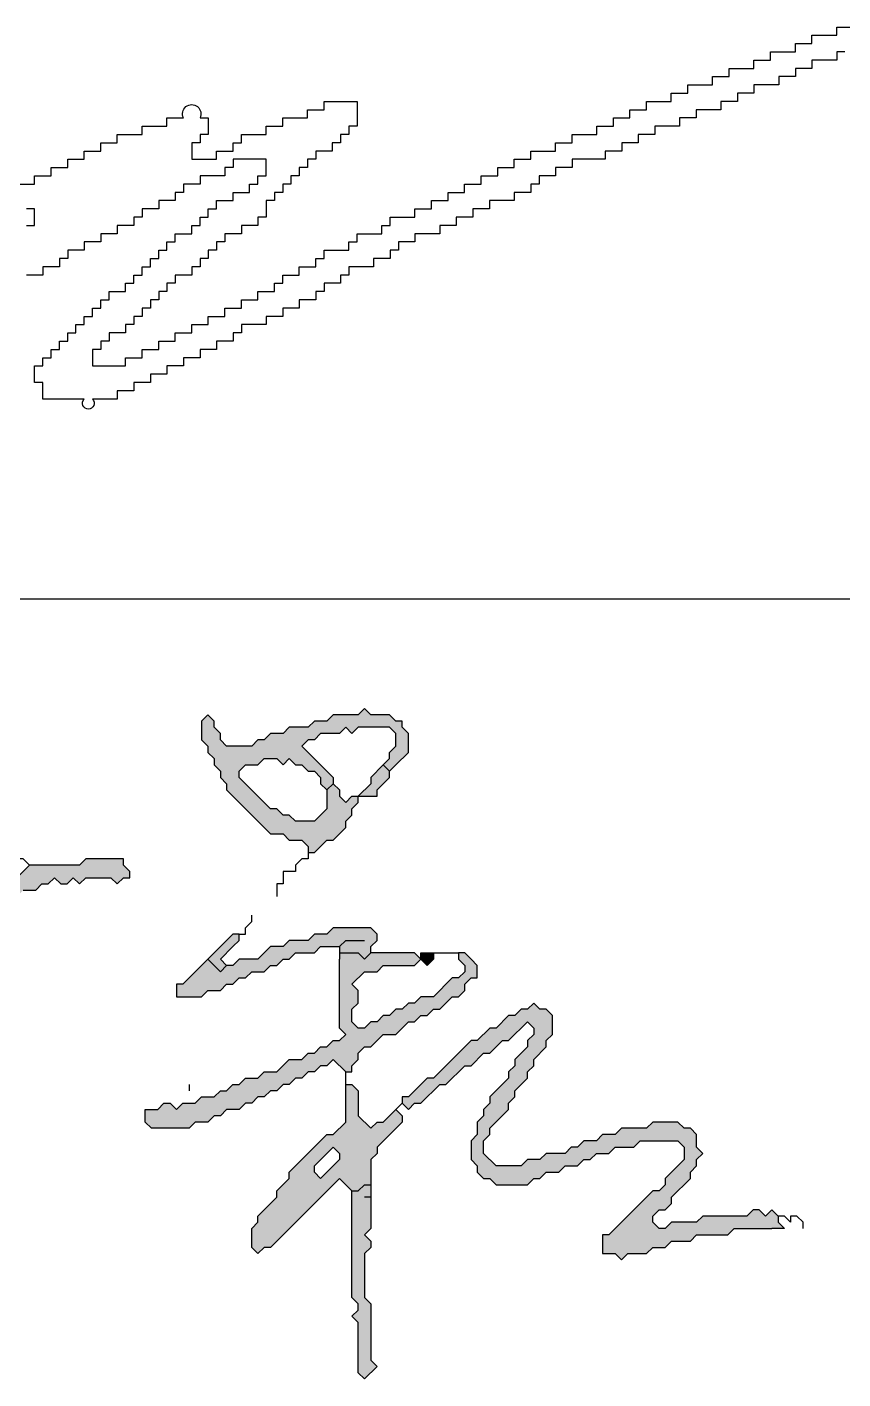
# Model space of a CAD drawing. Header units: millimetres. Extents: x 434053 to 1059003, y -2417481 to 936527.
# Drawn here: x 634450 to 635237, y -2048906 to -2047601 of the extents above; entities that cross this region are included whole.
import ezdxf

# ---------------------------------------------------------------- set-up
doc = ezdxf.new("R2010")
doc.units = ezdxf.units.MM
doc.header["$LTSCALE"] = 1000
doc.header["$MEASUREMENT"] = 0
for name, color, linetype in [('TITLIN', 7, 'Continuous'), ('图框层', 3, 'Continuous'), ('电子签名', 6, 'Continuous')]:
    doc.layers.add(name, color=color, linetype=linetype)

# ---------------------------------------------------------------- blocks, each defined once
blk = doc.blocks.new('A$C6C634642')
at = {"linetype": 'Continuous'}
for points in [[(559999.9999999851, 210000), (569999.9999999851, 210000), (569999.9999999851, 215000), (579999.9999999851, 215000), (579999.9999999851, 220000), (589999.9999999851, 220000), (589999.9999999851, 225000), (599999.9999999851, 225000), (599999.9999999851, 230000), (609999.9999999851, 230000), (609999.9999999851, 234999.9999999991), (619999.9999999851, 234999.9999999991), (619999.9999999851, 239999.9999999991), (635000, 239999.9999999991), (635000, 244999.9999999991), (649999.9999999851, 244999.9999999991), (649999.9999999851, 249999.9999999991), (659999.9999999851, 249999.9999999991, -1.618034), (669999.9999999851, 249999.9999999991), (675000, 249999.9999999991), (675000, 244999.9999999991), (675000, 239999.9999999991), (669999.9999999851, 239999.9999999991), (669999.9999999851, 234999.9999999991), (665000, 234999.9999999991), (665000, 230000), (665000, 225000), (679999.9999999851, 225000), (679999.9999999851, 230000), (689999.9999999851, 230000), (689999.9999999851, 234999.9999999991), (695000, 234999.9999999991), (695000, 239999.9999999991), (709999.9999999851, 239999.9999999991), (709999.9999999851, 244999.9999999991), (719999.9999999851, 244999.9999999991), (719999.9999999851, 249999.9999999991), (735000, 249999.9999999991), (735000, 254999.9999999991), (745000, 254999.9999999991), (745000, 259999.9999999991), (765000, 259999.9999999991), (765000, 254999.9999999991), (765000, 249999.9999999991), (765000, 244999.9999999991), (759999.9999999851, 244999.9999999991), (759999.9999999851, 239999.9999999991), (755000, 239999.9999999991), (755000, 234999.9999999991), (749999.9999999851, 234999.9999999991), (749999.9999999851, 230000), (745000, 230000), (739999.9999999851, 230000), (739999.9999999851, 225000), (735000, 225000), (735000, 220000), (729999.9999999851, 220000), (729999.9999999851, 215000), (725000, 215000), (725000, 210000), (719999.9999999851, 210000), (719999.9999999851, 205000), (715000, 205000), (715000, 199999.9999999991), (709999.9999999851, 199999.9999999991), (709999.9999999851, 194999.9999999991), (709999.9999999851, 189999.9999999991), (705000, 189999.9999999991), (705000, 184999.9999999991), (699999.9999999851, 184999.9999999991), (695000, 184999.9999999991), (695000, 179999.9999999991), (689999.9999999851, 179999.9999999991), (685000, 179999.9999999991), (685000, 174999.9999999991), (679999.9999999851, 174999.9999999991), (679999.9999999851, 169999.9999999991), (675000, 169999.9999999991), (675000, 165000), (669999.9999999851, 165000), (669999.9999999851, 160000), (665000, 160000), (665000, 155000), (659999.9999999851, 155000), (655000, 155000), (655000, 150000), (649999.9999999851, 150000), (649999.9999999851, 145000), (645000, 145000), (645000, 140000), (639999.9999999851, 140000), (639999.9999999851, 134999.9999999991), (635000, 134999.9999999991), (635000, 129999.9999999991), (629999.9999999851, 129999.9999999991), (629999.9999999851, 124999.9999999991), (625000, 124999.9999999991), (625000, 119999.9999999991), (619999.9999999851, 119999.9999999991), (615000, 119999.9999999991), (615000, 114999.9999999991), (609999.9999999851, 114999.9999999991), (609999.9999999851, 109999.9999999991), (605000, 109999.9999999991), (605000, 104999.9999999991), (605000, 99999.99999999907), (625000, 99999.99999999907), (625000, 104999.9999999991), (635000, 104999.9999999991), (635000, 109999.9999999991), (645000, 109999.9999999991), (645000, 114999.9999999991), (655000, 114999.9999999991), (655000, 119999.9999999991), (665000, 119999.9999999991), (665000, 124999.9999999991), (675000, 124999.9999999991), (675000, 129999.9999999991), (685000, 129999.9999999991), (685000, 134999.9999999991), (695000, 134999.9999999991), (695000, 140000), (705000, 140000), (705000, 145000), (715000, 145000), (715000, 150000), (719999.9999999851, 150000), (719999.9999999851, 155000), (729999.9999999851, 155000), (729999.9999999851, 160000), (739999.9999999851, 160000), (739999.9999999851, 165000), (745000, 165000), (745000, 169999.9999999991), (759999.9999999851, 169999.9999999991), (759999.9999999851, 174999.9999999991), (765000, 174999.9999999991), (765000, 179999.9999999991), (779999.9999999851, 179999.9999999991), (779999.9999999851, 184999.9999999991), (785000, 184999.9999999991), (785000, 189999.9999999991), (799999.9999999851, 189999.9999999991), (799999.9999999851, 194999.9999999991), (809999.9999999851, 194999.9999999991), (809999.9999999851, 199999.9999999991), (819999.9999999851, 199999.9999999991), (819999.9999999851, 205000), (829999.9999999851, 205000), (829999.9999999851, 210000), (839999.9999999851, 210000), (839999.9999999851, 215000), (849999.9999999851, 215000), (849999.9999999851, 220000), (859999.9999999851, 220000), (859999.9999999851, 225000), (869999.9999999851, 225000), (869999.9999999851, 230000), (885000, 230000), (885000, 234999.9999999991), (895000, 234999.9999999991), (895000, 239999.9999999991), (909999.9999999851, 239999.9999999991), (909999.9999999851, 244999.9999999991), (920000, 244999.9999999991), (920000, 249999.9999999991), (930000, 249999.9999999991), (930000, 254999.9999999991), (940000, 254999.9999999991), (940000, 259999.9999999991), (955000, 259999.9999999991), (955000, 264999.9999999991), (965000, 264999.9999999991), (965000, 269999.9999999991), (980000, 269999.9999999991), (980000, 275000), (990000, 275000), (990000, 280000), (1005000, 280000), (1005000, 285000), (1015000, 285000), (1015000, 290000), (1030000, 290000), (1030000, 295000), (1040000, 295000), (1040000, 300000), (1055000, 300000), (1055000, 304999.9999999991), (1070000, 304999.9999999991)], [(1060000, 290000), (1055000, 290000), (1055000, 285000), (1050000, 285000), (1045000, 285000), (1040000, 285000), (1040000, 280000), (1035000, 280000), (1030000, 280000), (1030000, 275000), (1025000, 275000), (1020000, 275000), (1020000, 269999.9999999991), (1015000, 269999.9999999991), (1010000, 269999.9999999991), (1005000, 269999.9999999991), (1005000, 264999.9999999991), (1000000, 264999.9999999991), (995000, 264999.9999999991), (995000, 259999.9999999991), (990000, 259999.9999999991), (985000, 259999.9999999991), (985000, 254999.9999999991), (980000, 254999.9999999991), (975000, 254999.9999999991), (970000, 254999.9999999991), (970000, 249999.9999999991), (965000, 249999.9999999991), (960000, 249999.9999999991), (960000, 244999.9999999991), (955000, 244999.9999999991), (950000, 244999.9999999991), (945000, 244999.9999999991), (945000, 239999.9999999991), (940000, 239999.9999999991), (935000, 239999.9999999991), (935000, 234999.9999999991), (930000, 234999.9999999991), (925000, 234999.9999999991), (925000, 230000), (920000, 230000), (915000, 230000), (915000, 225000), (909999.9999999851, 225000), (905000, 225000), (899999.9999999851, 225000), (895000, 225000), (895000, 220000), (889999.9999999851, 220000), (885000, 220000), (885000, 215000), (879999.9999999851, 215000), (875000, 215000), (875000, 210000), (869999.9999999851, 210000), (869999.9999999851, 205000), (865000, 205000), (859999.9999999851, 205000), (859999.9999999851, 199999.9999999991), (855000, 199999.9999999991), (849999.9999999851, 199999.9999999991), (845000, 199999.9999999991), (845000, 194999.9999999991), (839999.9999999851, 194999.9999999991), (835000, 194999.9999999991), (835000, 189999.9999999991), (829999.9999999851, 189999.9999999991), (825000, 189999.9999999991), (825000, 184999.9999999991), (819999.9999999851, 184999.9999999991), (815000, 184999.9999999991), (815000, 179999.9999999991), (809999.9999999851, 179999.9999999991), (805000, 179999.9999999991), (799999.9999999851, 179999.9999999991), (799999.9999999851, 174999.9999999991), (795000, 174999.9999999991), (789999.9999999851, 174999.9999999991), (789999.9999999851, 169999.9999999991), (785000, 169999.9999999991), (785000, 165000), (779999.9999999851, 165000), (775000, 165000), (775000, 160000), (769999.9999999851, 160000), (765000, 160000), (759999.9999999851, 160000), (759999.9999999851, 155000), (755000, 155000), (755000, 150000), (749999.9999999851, 150000), (745000, 150000), (745000, 145000), (739999.9999999851, 145000), (739999.9999999851, 140000), (735000, 140000), (729999.9999999851, 140000), (729999.9999999851, 134999.9999999991), (725000, 134999.9999999991), (719999.9999999851, 134999.9999999991), (719999.9999999851, 129999.9999999991), (715000, 129999.9999999991), (709999.9999999851, 129999.9999999991), (709999.9999999851, 124999.9999999991), (705000, 124999.9999999991), (699999.9999999851, 124999.9999999991), (695000, 124999.9999999991), (695000, 119999.9999999991), (689999.9999999851, 119999.9999999991), (689999.9999999851, 114999.9999999991), (685000, 114999.9999999991), (679999.9999999851, 114999.9999999991), (679999.9999999851, 109999.9999999991), (675000, 109999.9999999991), (669999.9999999851, 109999.9999999991), (669999.9999999851, 104999.9999999991), (665000, 104999.9999999991), (659999.9999999851, 104999.9999999991), (659999.9999999851, 99999.99999999907), (655000, 99999.99999999907), (649999.9999999851, 99999.99999999907), (649999.9999999851, 95000), (645000, 95000), (639999.9999999851, 95000), (639999.9999999851, 90000), (635000, 90000), (629999.9999999851, 90000), (629999.9999999851, 85000), (625000, 85000), (619999.9999999851, 85000), (619999.9999999851, 80000), (615000, 80000), (609999.9999999851, 80000), (605000, 80000, -2.414214000000012), (599999.9999999851, 80000), (595000, 80000), (589999.9999999851, 80000), (585000, 80000), (579999.9999999851, 80000), (575000, 80000), (575000, 85000), (575000, 90000), (569999.9999999851, 90000), (569999.9999999851, 95000), (569999.9999999851, 99999.99999999907), (575000, 99999.99999999907), (575000, 104999.9999999991), (579999.9999999851, 104999.9999999991), (579999.9999999851, 109999.9999999991), (585000, 109999.9999999991), (585000, 114999.9999999991), (589999.9999999851, 114999.9999999991), (589999.9999999851, 119999.9999999991), (595000, 119999.9999999991), (595000, 124999.9999999991), (599999.9999999851, 124999.9999999991), (599999.9999999851, 129999.9999999991), (605000, 129999.9999999991), (605000, 134999.9999999991), (609999.9999999851, 134999.9999999991), (609999.9999999851, 140000), (615000, 140000), (615000, 145000), (625000, 145000), (625000, 150000), (629999.9999999851, 150000), (629999.9999999851, 155000), (635000, 155000), (635000, 160000), (639999.9999999851, 160000), (639999.9999999851, 165000), (645000, 165000), (645000, 169999.9999999991), (649999.9999999851, 169999.9999999991), (649999.9999999851, 174999.9999999991), (655000, 174999.9999999991), (655000, 179999.9999999991), (665000, 179999.9999999991), (665000, 184999.9999999991), (669999.9999999851, 184999.9999999991), (669999.9999999851, 189999.9999999991), (675000, 189999.9999999991), (675000, 194999.9999999991), (679999.9999999851, 194999.9999999991), (679999.9999999851, 199999.9999999991), (689999.9999999851, 199999.9999999991), (689999.9999999851, 205000), (699999.9999999851, 205000), (699999.9999999851, 210000), (705000, 210000), (705000, 215000), (709999.9999999851, 215000), (709999.9999999851, 220000), (709999.9999999851, 225000), (705000, 225000), (699999.9999999851, 225000), (695000, 225000), (689999.9999999851, 225000), (689999.9999999851, 220000), (685000, 220000), (685000, 215000), (679999.9999999851, 215000), (675000, 215000), (669999.9999999851, 215000), (669999.9999999851, 210000), (665000, 210000), (659999.9999999851, 210000), (659999.9999999851, 205000), (655000, 205000), (655000, 199999.9999999991), (649999.9999999851, 199999.9999999991), (645000, 199999.9999999991), (645000, 194999.9999999991), (639999.9999999851, 194999.9999999991), (635000, 194999.9999999991), (635000, 189999.9999999991), (629999.9999999851, 189999.9999999991), (629999.9999999851, 184999.9999999991), (625000, 184999.9999999991), (619999.9999999851, 184999.9999999991), (619999.9999999851, 179999.9999999991), (615000, 179999.9999999991), (609999.9999999851, 179999.9999999991), (609999.9999999851, 174999.9999999991), (605000, 174999.9999999991), (599999.9999999851, 174999.9999999991), (599999.9999999851, 169999.9999999991), (595000, 169999.9999999991), (589999.9999999851, 169999.9999999991), (589999.9999999851, 165000), (585000, 165000), (585000, 160000), (579999.9999999851, 160000), (575000, 160000), (575000, 155000), (569999.9999999851, 155000), (565000, 155000)]]:
    blk.add_lwpolyline(points, format="xyb", dxfattribs=at)
blk.add_lwpolyline([(565000, 184999.9999999991), (569999.9999999851, 184999.9999999991), (569999.9999999851, 189999.9999999991), (569999.9999999851, 194999.9999999991), (565000, 194999.9999999991)], dxfattribs=at)
blk = doc.blocks.new('fdaf')
at = {"linetype": 'Continuous'}
h = blk.add_hatch(color=256, dxfattribs=at)
h.paths.add_polyline_path([(1541.811449690722, 683.8900260612882), (1541.811449690722, 704.89002606129), (1534.812149689533, 711.8893260429213), (1534.812149689533, 718.890726050322), (1527.812849688315, 718.890726050322), (1520.811449671135, 725.8900260515093), (1499.813549667597, 725.8900260515093), (1492.812149669946, 732.8893260526984), (1485.812849688315, 725.8900260515093), (1457.811449671135, 725.8900260515093), (1450.812149669946, 718.890726050322), (1436.811449671135, 718.890726050322), (1429.812149669946, 711.8893260429213), (1408.812149689533, 711.8893260429213), (1401.812849688315, 704.89002606129), (1387.812149689533, 704.89002606129), (1380.810749672324, 697.8907260601009), (1373.811449671135, 697.8907260601009), (1366.812149669946, 690.8893260624773), (1338.812849668757, 690.8893260624773), (1331.813549687125, 697.8907260601009), (1331.813549687125, 704.89002606129), (1324.812149689533, 711.8893260429213), (1324.812149689533, 718.890726050322), (1317.812849688344, 725.8900260515093), (1310.811449671135, 718.890726050322), (1310.811449671135, 697.8907260601009), (1317.812849688344, 690.8893260624773), (1317.812849688344, 683.8900260612882), (1324.812149689533, 676.8907260601009), (1324.812149689533, 669.8893260527002), (1331.813549687125, 662.8900260515111), (1331.813549687125, 655.8907260503202), (1338.812849668757, 648.8893260527002), (1338.812849668757, 641.8900260515111), (1387.812149689533, 592.890726050322), (1401.812849688315, 592.890726050322), (1408.812149689533, 585.8893260526984), (1422.812849668757, 585.8893260526984), (1429.812149669946, 578.8900260515111), (1429.812149669946, 571.890726050322), (1436.811449671135, 571.890726050322), (1450.812149669946, 585.8893260526984), (1457.811449671135, 585.8893260526984), (1471.812149689533, 599.8900260515111), (1471.812149689533, 606.8893260527002), (1478.811449690693, 613.890726060099), (1478.811449690693, 620.89002606129), (1485.812849688315, 627.8893260624791), (1485.812849688315, 634.8907260503202), (1478.811449690693, 634.8907260503202), (1471.812149689533, 627.8893260624791), (1464.810749672324, 634.8907260503202), (1464.810749672324, 641.8900260515111), (1457.811449671135, 648.8893260527002), (1450.812149669946, 641.8900260515111), (1450.812149669946, 620.89002606129), (1436.811449671135, 606.8893260527002), (1415.813549667597, 606.8893260527002), (1408.812149689533, 613.890726060099), (1401.812849688315, 613.890726060099), (1394.811449690693, 620.89002606129), (1387.812149689533, 620.89002606129), (1352.811449671135, 655.8907260503202), (1352.811449671135, 662.8900260515111), (1359.812849668757, 669.8893260527002), (1373.811449671135, 669.8893260527002), (1380.810749672324, 676.8907260601009), (1394.811449690693, 676.8907260601009), (1401.812849688315, 669.8893260527002), (1408.812149689533, 676.8907260601009), (1415.813549667597, 669.8893260527002), (1422.812849668757, 669.8893260527002), (1429.812149669946, 662.8900260515111), (1436.811449671135, 662.8900260515111), (1443.812849668757, 655.8907260503202), (1443.812849668757, 648.8893260527002), (1450.812149669946, 641.8900260515111), (1457.811449671135, 648.8893260527002), (1457.811449671135, 655.8907260503202), (1443.812849668757, 669.8893260527002), (1422.812849668757, 690.8893260624773), (1429.812149669946, 697.8907260601009), (1436.811449671135, 697.8907260601009), (1443.812849668757, 704.89002606129), (1464.810749672324, 704.89002606129), (1471.812149689533, 711.8893260429213), (1478.811449690693, 704.89002606129), (1485.812849688315, 711.8893260429213), (1520.811449671135, 711.8893260429213), (1527.812849688315, 704.89002606129), (1527.812849688315, 690.8893260624773), (1520.811449671135, 683.8900260612882), (1520.811449671135, 676.8907260601009), (1513.812149669946, 669.8893260527002), (1520.812499688938, 662.8889760630718), (1527.812849688315, 669.8893260527002)])
h.paths.add_polyline_path([(1506.812849668786, 641.8900260515111), (1520.811449671135, 655.8907260503202), (1520.811449671135, 662.8900260515111), (1513.812149669946, 669.8893260527002), (1499.813549667597, 655.8907260503202), (1499.813549667597, 648.8893260527002), (1485.812849688315, 634.8907260503202), (1506.812849668786, 634.8907260503202)], flags=17)
for points in [[(1041.567757338256, 508.8907260503202), (1048.56915731632, 508.8907260503202), (1055.568457317509, 515.8900260515093), (1069.567057319917, 515.8900260515093), (1076.568457317509, 522.8893260527002), (1104.569857334689, 522.8893260527002), (1111.569157335907, 529.8907260601009), (1125.567757318699, 529.8907260601009), (1132.56915731632, 536.89002606129), (1139.568457317509, 536.89002606129), (1146.567757318699, 543.8893260624773), (1153.567057319917, 536.89002606129), (1160.568457337096, 536.89002606129), (1167.567757338256, 543.8893260624773), (1174.567057339445, 536.89002606129), (1181.568457337096, 543.8893260624773), (1209.567757318699, 543.8893260624773), (1216.56915731632, 536.89002606129), (1223.568457317509, 543.8893260624773), (1230.567757318699, 543.8893260624773), (1230.567757318699, 550.8907260601009), (1223.568457317509, 557.8900260515111), (1223.568457317509, 564.8893260526984), (1181.568457337096, 564.8893260526984), (1174.567057339445, 557.8900260515111), (1118.568457337096, 557.8900260515111), (1104.569857334689, 543.8893260624773), (1083.567757318699, 543.8893260624773), (1076.568457317509, 536.89002606129), (1062.567757318699, 536.89002606129), (1055.568457317509, 543.8893260624773), (1069.567057319917, 557.8900260515111), (1069.567057319917, 564.8893260526984), (1076.568457317509, 571.890726050322), (1076.568457317509, 578.8900260515111), (1083.567757318699, 585.8893260526984), (1090.569157335907, 585.8893260526984), (1090.569157335907, 634.8907260503202), (1083.567757318699, 634.8907260503202), (1076.568457317509, 627.8893260624791), (1076.568457317509, 606.8893260527002), (1062.567757318699, 592.890726050322), (1062.567757318699, 585.8893260526984), (1055.568457317509, 578.8900260515111), (1055.568457317509, 571.890726050322), (1048.56915731632, 564.8893260526984), (1048.56915731632, 557.8900260515111), (1034.568457337096, 543.8893260624773), (1034.568457337096, 536.89002606129), (1013.568457337096, 515.8900260515093), (999.5677573186986, 515.8900260515093), (992.5684573175095, 508.8907260503202), (978.5677573186986, 508.8907260503202), (971.5684573370963, 501.8893260527002), (964.5691573359072, 501.8893260527002), (957.5677573382563, 494.8900260515093), (943.5691573359072, 494.8900260515093), (936.569857334689, 487.8907260503202), (922.5691573163203, 487.8907260503202), (915.5677573186986, 480.8893260624791), (901.5670573394455, 480.8893260624791), (894.5677573382563, 473.89002606129), (880.5691573359072, 473.89002606129), (873.5677573382563, 466.890726060099), (859.5691573359072, 466.890726060099), (852.569857334689, 459.8893260527002), (824.5684573175095, 459.8893260527002), (817.5670573394455, 452.8900260515111), (796.5691573359072, 452.8900260515111), (789.5677573186986, 445.890726050322), (761.5684573175095, 445.890726050322), (754.5691573163203, 438.8893260527002), (747.5698573151312, 445.890726050322), (740.5684573370672, 438.8893260527002), (719.5684573370672, 438.8893260527002), (712.5670573199168, 431.8900260515111), (705.5677573187277, 431.8900260515111), (705.5677573187277, 424.890726050322), (712.5670573199168, 417.8893260526984), (747.5698573151312, 417.8893260526984), (754.5691573163203, 424.890726050322), (782.5684573175095, 424.890726050322), (789.5677573186986, 431.8900260515111), (796.5691573359072, 424.890726050322), (810.5677573382563, 438.8893260527002), (817.5670573394455, 438.8893260527002), (824.5684573175095, 431.8900260515111), (831.5698573151312, 438.8893260527002), (838.5691573163203, 438.8893260527002), (845.5684573175095, 445.890726050322), (859.5691573359072, 445.890726050322), (866.5684573370672, 452.8900260515111), (901.5670573394455, 452.8900260515111), (908.5684573175095, 459.8893260527002), (915.5677573186986, 459.8893260527002), (922.5691573163203, 466.890726060099), (929.5684573175095, 466.890726060099), (936.569857334689, 473.89002606129), (957.5677573382563, 473.89002606129), (971.5684573370963, 487.8907260503202), (978.5677573186986, 487.8907260503202), (985.5670573199168, 480.8893260624791), (985.5670573199168, 473.89002606129), (915.5677573186986, 403.8907260601009), (915.5677573186986, 396.8893260624773), (845.5684573175095, 326.8900260612882), (845.5684573175095, 305.8900260515111), (852.569857334689, 298.8907260503202), (859.5691573359072, 305.8900260515111), (866.5684573370672, 305.8900260515111), (866.5684573370672, 312.8893260527002), (873.5677573382563, 319.8907260601009), (880.5691573359072, 319.8907260601009), (894.5677573382563, 333.8893260429213), (901.5670573394455, 333.8893260429213), (908.5684573175095, 326.8900260612882), (908.5684573175095, 319.8907260601009), (915.5677573186986, 312.8893260527002), (929.5684573175095, 312.8893260527002), (936.569857334689, 319.8907260601009), (950.5684573370963, 319.8907260601009), (964.5691573359072, 333.8893260429213), (985.5670573199168, 333.8893260429213), (999.5677573186986, 347.8900260515093), (1013.568457337096, 333.8893260429213), (1013.568457337096, 312.8893260527002), (992.5684573175095, 291.8893260527002), (992.5684573175095, 284.8900260515111), (985.5670573199168, 277.890726050322), (985.5670573199168, 270.8893260527002), (978.5677573186986, 263.8900260515111), (978.5677573186986, 256.890726050322), (971.5684573370963, 249.8893260624791), (971.5684573370963, 228.8893260526984), (978.5677573186986, 221.8900260515111), (978.5677573186986, 214.890726050322), (985.5670573199168, 207.8893260526984), (985.5670573199168, 200.8900260515093), (971.5684573370963, 186.8893260429213), (971.5684573370963, 179.8900260612882), (964.5691573359072, 172.8907260601009), (964.5691573359072, 116.8900260515111), (971.5684573370963, 109.890726050322), (971.5684573370963, 102.8893260624791), (985.5670573199168, 88.89072606010086), (1020.569857334689, 88.89072606010086), (1027.569157335907, 95.89002606128997), (1041.567757338256, 95.89002606128997), (1048.56915731632, 102.8893260624791), (1055.568457317509, 102.8893260624791), (1090.569157335907, 137.8900260515111), (1090.569157335907, 144.8893260527002), (1097.568457337096, 151.8907260601009), (1097.568457337096, 193.890726050322), (1083.567757318699, 207.8893260526984), (1076.568457317509, 207.8893260526984), (1069.567057319917, 200.8900260515093), (1090.569157335907, 179.8900260612882), (1090.569157335907, 172.8907260601009), (1083.567757318699, 165.8893260624791), (1083.567757318699, 158.8900260612882), (1076.568457317509, 151.8907260601009), (1076.568457317509, 144.8893260527002), (1062.567757318699, 130.8907260503202), (1055.568457317509, 130.8907260503202), (1034.568457337096, 109.890726050322), (1013.568457337096, 109.890726050322), (1006.569157335907, 102.8893260624791), (999.5677573186986, 102.8893260624791), (985.5670573199168, 116.8900260515111), (985.5670573199168, 137.8900260515111), (978.5677573186986, 144.8893260527002), (978.5677573186986, 151.8907260601009), (985.5670573199168, 158.8900260612882), (985.5670573199168, 165.8893260624791), (992.5684573175095, 172.8907260601009), (992.5684573175095, 179.8900260612882), (999.5677573186986, 186.8893260429213), (999.5677573186986, 193.890726050322), (1013.568457337096, 207.8893260526984), (1020.569857334689, 200.8900260515093), (1027.569157335907, 200.8900260515093), (1034.568457337096, 207.8893260526984), (1062.567757318699, 207.8893260526984), (1069.566007321671, 200.8889763662191), (1076.568457317509, 207.8893260526984), (1069.567057319917, 214.890726050322), (1055.568457317509, 214.890726050322), (1048.56915731632, 221.8900260515111), (1034.568457337096, 221.8900260515111), (1027.569157335907, 228.8893260526984), (1034.568457337096, 235.8907260601009), (1041.567757338256, 235.8907260601009), (1041.567757338256, 249.8893260624791), (1034.568457337096, 249.8893260624791), (1020.569857334689, 235.8907260601009), (1013.568457337096, 228.8893260526984), (992.5684573175095, 228.8893260526984), (985.5670573199168, 235.8907260601009), (985.5670573199168, 242.89002606129), (999.5677573186986, 256.890726050322), (999.5677573186986, 263.8900260515111), (1013.568457337096, 277.890726050322), (1013.568457337096, 284.8900260515111), (1020.569857334689, 291.8893260527002), (1020.569857334689, 298.8907260503202), (1027.569157335907, 305.8900260515111), (1027.569157335907, 319.8907260601009), (1034.568457337096, 326.8900260612882), (1034.568457337096, 333.8893260429213), (1020.569857334689, 347.8900260515093), (1020.569857334689, 354.8893260527002), (999.5677573186986, 354.8893260527002), (957.5677573382563, 354.8893260527002), (950.5684573370963, 347.8900260515093), (929.5684573175095, 347.8900260515093), (922.5691573163203, 340.890726050322), (901.5670573394455, 340.890726050322), (894.5677573382563, 347.8900260515093), (901.5670573394455, 354.8893260527002), (901.5670573394455, 361.890726050322), (929.5684573175095, 389.89002606129), (936.569857334689, 389.89002606129), (936.569857334689, 396.8893260624773), (985.5670573199168, 445.890726050322), (985.5670573199168, 452.8900260515111)], [(1513.812149669946, 368.8900260515093), (1527.812849688315, 368.8900260515093), (1541.811449690722, 382.8907260601009), (1548.810749691882, 382.8907260601009), (1555.812149689533, 389.89002606129), (1562.811449690722, 389.89002606129), (1569.810749672324, 396.8893260624773), (1576.812149669946, 396.8893260624773), (1590.812849668786, 410.8900260515111), (1597.812149669946, 410.8900260515111), (1604.811449671135, 417.8893260526984), (1604.811449671135, 424.890726050322), (1611.812849688315, 431.8900260515111), (1618.812149689533, 431.8900260515111), (1618.812149689533, 445.890726050322), (1611.812849688315, 452.8900260515111), (1604.811449671135, 459.8893260527002), (1597.812149669946, 459.8893260527002), (1597.812149669946, 452.8900260515111), (1604.811449671135, 445.890726050322), (1604.811449671135, 438.8893260527002), (1597.812149669946, 431.8900260515111), (1590.812849668786, 431.8900260515111), (1569.810749672324, 410.8900260515111), (1555.812149689533, 410.8900260515111), (1548.810749691882, 403.8907260601009), (1541.811449690722, 403.8907260601009), (1534.812149689533, 396.8893260624773), (1527.812849688315, 396.8893260624773), (1520.811449671135, 389.89002606129), (1513.812149669946, 389.89002606129), (1506.812849668786, 382.8907260601009), (1499.813549667597, 382.8907260601009), (1492.812149669946, 375.8893260526984), (1485.812849688315, 375.8893260526984), (1478.811449690693, 382.8907260601009), (1478.811449690693, 396.8893260624773), (1485.812849688315, 403.8907260601009), (1485.812849688315, 417.8893260526984), (1478.811449690693, 424.890726050322), (1492.812149669946, 438.8893260527002), (1506.812849668786, 438.8893260527002), (1513.812149669946, 445.890726050322), (1548.810749691882, 445.890726050322), (1555.812149689533, 452.8900260515111), (1548.810749691882, 459.8893260527002), (1499.813549667597, 459.8893260527002), (1492.812149669946, 452.8900260515111), (1485.812849688315, 459.8893260527002), (1464.810749672324, 459.8893260527002), (1464.810749672324, 452.8900260515111), (1464.810749672324, 375.8893260526984), (1471.812149689533, 368.8900260515093), (1464.810749672324, 361.890726050322), (1457.811449671135, 361.890726050322), (1450.812149669946, 354.8893260527002), (1443.812849668757, 354.8893260527002), (1436.811449671135, 347.8900260515093), (1429.812149669946, 347.8900260515093), (1422.812849668757, 340.890726050322), (1408.812149689533, 340.890726050322), (1394.811449690693, 326.8900260612882), (1380.810749672324, 326.8900260612882), (1373.811449671135, 319.8907260601009), (1359.812849668757, 319.8907260601009), (1352.811449671135, 312.8893260527002), (1345.812149669946, 312.8893260527002), (1338.812849668757, 305.8900260515111), (1331.813549687125, 305.8900260515111), (1324.812149689533, 298.8907260503202), (1310.811449671135, 298.8907260503202), (1303.812149669946, 291.8893260527002), (1289.811449671135, 291.8893260527002), (1282.812149669946, 284.8900260515111), (1275.812849668757, 291.8893260527002), (1268.811449671135, 291.8893260527002), (1261.812149689533, 284.8900260515111), (1247.813549687125, 284.8900260515111), (1247.813549687125, 270.8893260527002), (1254.812849688344, 263.8900260515111), (1296.810749672353, 263.8900260515111), (1303.812149669946, 270.8893260527002), (1317.812849688344, 270.8893260527002), (1324.812149689533, 277.890726050322), (1331.813549687125, 277.890726050322), (1338.812849668757, 284.8900260515111), (1352.811449671135, 284.8900260515111), (1359.812849668757, 291.8893260527002), (1366.812149669946, 291.8893260527002), (1373.811449671135, 298.8907260503202), (1380.810749672324, 298.8907260503202), (1387.812149689533, 305.8900260515111), (1394.811449690693, 305.8900260515111), (1401.812849688315, 312.8893260527002), (1408.812149689533, 312.8893260527002), (1415.813549667597, 319.8907260601009), (1422.812849668757, 319.8907260601009), (1429.812149669946, 326.8900260612882), (1436.811449671135, 326.8900260612882), (1443.812849668757, 333.8893260429213), (1450.812149669946, 333.8893260429213), (1457.811449671135, 340.890726050322), (1471.812149689533, 326.8900260612882), (1478.811449690693, 326.8900260612882), (1478.811449690693, 333.8893260429213), (1485.812849688315, 340.890726050322), (1485.812849688315, 347.8900260515093), (1492.812149669946, 354.8893260527002), (1499.813549667597, 354.8893260527002)], [(1569.810749672324, 459.8893260527002), (1555.812149689533, 459.8893260527002), (1555.812149689533, 452.8900260515111), (1562.811449690722, 445.890726050322), (1569.810749672324, 452.8900260515111)], [(1674.812849668786, 382.8907260601009), (1681.812149669946, 375.8893260526984), (1681.812149669946, 368.8900260515093), (1674.812849668786, 361.890726050322), (1674.812849668786, 354.8893260527002), (1660.812149669946, 340.890726050322), (1660.812149669946, 333.8893260429213), (1653.810749672324, 326.8900260612882), (1653.810749672324, 319.8907260601009), (1632.810749691882, 298.8907260503202), (1632.810749691882, 291.8893260527002), (1625.811449690722, 284.8900260515111), (1625.811449690722, 277.890726050322), (1618.812149689533, 270.8893260527002), (1618.812149689533, 256.890726050322), (1611.812849688315, 249.8893260624791), (1611.812849688315, 228.8893260526984), (1618.812149689533, 221.8900260515111), (1618.812149689533, 214.890726050322), (1625.811449690722, 207.8893260526984), (1632.810749691882, 207.8893260526984), (1639.812149669946, 200.8900260515093), (1674.812849668786, 200.8900260515093), (1681.812149669946, 207.8893260526984), (1688.813549687125, 207.8893260526984), (1695.812849688315, 214.890726050322), (1709.811449690722, 214.890726050322), (1716.812849668786, 221.8900260515111), (1730.811449671135, 221.8900260515111), (1737.810749672324, 228.8893260526984), (1744.812149669946, 228.8893260526984), (1751.813549687125, 235.8907260601009), (1765.812149689533, 235.8907260601009), (1772.813549687125, 242.89002606129), (1793.811449671135, 242.89002606129), (1800.812849668786, 249.8893260624791), (1842.812849688315, 249.8893260624791), (1849.812149689533, 242.89002606129), (1849.812149689533, 228.8893260526984), (1828.812149669946, 207.8893260526984), (1828.812149669946, 200.8900260515093), (1821.810749672324, 193.890726050322), (1814.811449671135, 193.890726050322), (1765.812149689533, 144.8893260527002), (1758.812849688315, 144.8893260527002), (1758.812849688315, 123.8893260527002), (1772.813549687125, 123.8893260527002), (1779.812849688315, 116.8900260515111), (1786.812149689533, 123.8893260527002), (1807.812149669946, 123.8893260527002), (1814.811449671135, 130.8907260503202), (1828.812149669946, 130.8907260503202), (1835.811449671135, 137.8900260515111), (1856.813549687125, 137.8900260515111), (1863.812849668786, 144.8893260527002), (1898.811449671135, 144.8893260527002), (1905.810749672324, 151.8907260601009), (1947.812849668786, 151.8907260601009), (1961.811449671135, 151.8907260601009), (1954.812149669946, 158.8900260612882), (1954.812149669946, 165.8893260624791), (1947.812849668786, 172.8907260601009), (1940.813549667568, 165.8893260624791), (1933.812149689504, 172.8907260601009), (1926.812849688315, 172.8907260601009), (1919.811449690722, 165.8893260624791), (1870.812149669946, 165.8893260624791), (1863.812849668786, 158.8900260612882), (1835.811449671135, 158.8900260612882), (1828.812149669946, 151.8907260601009), (1821.810749672324, 151.8907260601009), (1814.811449671135, 158.8900260612882), (1814.811449671135, 165.8893260624791), (1821.810749672324, 172.8907260601009), (1828.812149669946, 172.8907260601009), (1835.811449671135, 179.8900260612882), (1835.811449671135, 186.8893260429213), (1856.813549687125, 207.8893260526984), (1856.813549687125, 214.890726050322), (1863.812849668786, 221.8900260515111), (1863.812849668786, 228.8893260526984), (1870.812149669946, 235.8907260601009), (1863.812849668786, 242.89002606129), (1863.812849668786, 256.890726050322), (1856.813549687125, 263.8900260515111), (1849.812149689533, 263.8900260515111), (1842.812849688315, 270.8893260527002), (1814.811449671135, 270.8893260527002), (1807.812149669946, 263.8900260515111), (1779.812849688315, 263.8900260515111), (1772.813549687125, 256.890726050322), (1758.812849688315, 256.890726050322), (1751.813549687125, 249.8893260624791), (1737.810749672324, 249.8893260624791), (1730.811449671135, 242.89002606129), (1723.812149669946, 242.89002606129), (1716.812849668786, 235.8907260601009), (1695.812849688315, 235.8907260601009), (1688.813549687125, 228.8893260526984), (1674.812849668786, 228.8893260526984), (1667.813549667597, 221.8900260515111), (1639.812149669946, 221.8900260515111), (1625.811449690722, 235.8907260601009), (1625.811449690722, 249.8893260624791), (1632.810749691882, 256.890726050322), (1632.810749691882, 263.8900260515111), (1653.810749672324, 284.8900260515111), (1653.810749672324, 291.8893260527002), (1660.812149669946, 298.8907260503202), (1660.812149669946, 305.8900260515111), (1674.812849668786, 319.8907260601009), (1674.812849668786, 326.8900260612882), (1681.812149669946, 333.8893260429213), (1681.812149669946, 340.890726050322), (1695.812849688315, 354.8893260527002), (1695.812849688315, 361.890726050322), (1702.812149689533, 368.8900260515093), (1702.812149689533, 389.89002606129), (1695.812849688315, 396.8893260624773), (1688.813549687125, 396.8893260624773), (1681.812149669946, 403.8907260601009), (1674.812849668786, 396.8893260624773), (1667.813549667597, 396.8893260624773), (1660.812149669946, 389.89002606129), (1653.810749672324, 389.89002606129), (1639.812149669946, 375.8893260526984), (1632.810749691882, 375.8893260526984), (1618.812149689533, 361.890726050322), (1611.812849688315, 361.890726050322), (1569.810749672324, 319.8907260601009), (1562.811449690722, 319.8907260601009), (1541.811449690722, 298.8907260503202), (1534.812149689533, 298.8907260503202), (1534.812149689533, 291.8893260527002), (1541.811449690722, 284.8900260515111), (1548.810749691882, 291.8893260527002), (1555.812149689533, 291.8893260527002), (1576.812149669946, 312.8893260527002), (1583.813549667597, 312.8893260527002), (1604.811449671135, 333.8893260429213), (1611.812849688315, 333.8893260429213), (1625.811449690722, 347.8900260515093), (1632.810749691882, 347.8900260515093), (1646.811449671135, 361.890726050322), (1653.810749672324, 361.890726050322)], [(1499.813549667597, 186.8893260429213), (1499.813549667597, 200.8900260515093), (1492.812149669946, 200.8900260515093), (1485.812849688315, 193.890726050322), (1478.811449690693, 193.890726050322), (1478.811449690693, 74.89002605151109), (1485.812849688315, 67.89072605032197), (1485.812849688315, 60.88932605269838), (1478.811449690693, 53.89002605151109), (1485.812849688315, 46.89072605032197), (1485.812849688315, -9.109973948488914), (1492.812149669946, -16.10927394967985), (1506.812849668786, -2.110673947299802), (1499.813549667597, 4.89072606010086), (1499.813549667597, 67.89072605032197), (1492.812149669946, 74.89002605151109), (1492.812149669946, 123.8893260527002), (1499.813549667597, 130.8907260503202), (1499.813549667597, 137.8900260515111), (1492.812149669946, 144.8893260527002), (1499.813549667597, 151.8907260601009)]]:
    blk.add_hatch(color=256, dxfattribs=at).paths.add_polyline_path(points)
h = blk.add_hatch(color=256, dxfattribs=at)
h.paths.add_polyline_path([(1506.812849668786, 480.8893260624791), (1499.813549667597, 487.8907260503202), (1457.811449671135, 487.8907260503202), (1450.812149669946, 480.8893260624791), (1436.811449671135, 480.8893260624791), (1429.812149669946, 473.89002606129), (1408.812149689533, 473.89002606129), (1401.812849688315, 466.890726060099), (1387.812149689533, 466.890726060099), (1373.811449671135, 452.8900260515111), (1352.811449671135, 452.8900260515111), (1345.812149669946, 445.890726050322), (1338.812849668757, 445.890726050322), (1331.813549687125, 438.8893260527002), (1317.812849688344, 452.8900260515111), (1289.811449671135, 424.890726050322), (1282.812149669946, 424.890726050322), (1282.812149669946, 410.8900260515111), (1310.811449671135, 410.8900260515111), (1317.812849688344, 417.8893260526984), (1331.813549687125, 417.8893260526984), (1338.812849668757, 424.890726050322), (1345.812149669946, 424.890726050322), (1352.811449671135, 431.8900260515111), (1359.812849668757, 431.8900260515111), (1366.812149669946, 438.8893260527002), (1380.810749672324, 438.8893260527002), (1387.812149689533, 445.890726050322), (1394.811449690693, 445.890726050322), (1401.812849688315, 452.8900260515111), (1408.812149689533, 452.8900260515111), (1415.813549667597, 459.8893260527002), (1436.811449671135, 459.8893260527002), (1443.812849668757, 466.890726060099), (1464.810749672324, 466.890726060099), (1464.810749672324, 459.8893260527002), (1485.812849688315, 459.8893260527002), (1492.812149669946, 452.8900260515111), (1499.813549667597, 459.8893260527002), (1499.813549667597, 466.890726060099), (1506.812849668786, 473.89002606129)])
h.paths.add_polyline_path([(1352.811449671135, 473.89002606129), (1352.811449671135, 480.8893260624791), (1345.812149669946, 480.8893260624791), (1317.812849688344, 452.8900260515111), (1331.813549687125, 438.8893260527002), (1338.812849668757, 445.890726050322), (1331.813549687125, 452.8900260515111), (1345.812149669946, 466.890726060099)], flags=16)
h = blk.add_hatch(color=256, dxfattribs=at)
h.paths.add_polyline_path([(1506.812849668786, 242.89002606129), (1534.812149689533, 270.8893260527002), (1534.812149689533, 277.890726050322), (1527.81179967054, 284.8910760595063), (1520.811449671135, 277.890726050322), (1513.812149669946, 270.8893260527002), (1506.812849668786, 270.8893260527002), (1499.813549667597, 263.8900260515111), (1485.812849688315, 277.890726050322), (1485.812849688315, 305.8900260515111), (1478.811449690693, 312.8893260527002), (1471.812149689533, 312.8893260527002), (1471.812149689533, 270.8893260527002), (1457.811449671135, 256.890726050322), (1450.812149669946, 256.890726050322), (1408.812149689533, 214.890726050322), (1408.812149689533, 207.8893260526984), (1394.811449690693, 193.890726050322), (1394.811449690693, 186.8893260429213), (1373.811449671135, 165.8893260624791), (1373.811449671135, 158.8900260612882), (1366.812149669946, 151.8907260601009), (1366.812149669946, 130.8907260503202), (1373.811449671135, 123.8893260527002), (1380.810749672324, 130.8907260503202), (1387.812149689533, 130.8907260503202), (1464.810749672324, 207.8893260526984), (1478.811449690693, 193.890726050322), (1485.812849688315, 193.890726050322), (1492.812149669946, 200.8900260515093), (1499.813549667597, 200.8900260515093), (1499.813549667597, 228.8893260526984), (1506.812849668786, 235.8907260601009)])
h.paths.add_polyline_path([(1464.810749672324, 235.8907260601009), (1464.810749672324, 228.8893260526984), (1443.812849668757, 207.8893260526984), (1436.811449671135, 214.890726050322), (1436.811449671135, 221.8900260515111), (1457.811449671135, 242.89002606129)], flags=16)
for p, q in [((1527.812849688315, 669.8893260527038), (1520.812499688938, 662.8889760630773)), ((1443.812849668757, 648.8893260527038), (1450.812149669946, 641.8900260515165)), ((1464.810749672324, 459.8893260527038), (1464.810749672324, 452.8900260515147)), ((1520.811449671135, 277.8907260503274), (1527.81179967054, 284.8910760595099)), ((1961.811449671135, 151.8907260601045), (1947.812849668786, 151.8907260601045))]:
    blk.add_line(p, q, dxfattribs=at)
for points in [[(1527.812849688315, 718.8907260503256), (1520.811449671135, 725.8900260515147), (1499.813549667597, 725.8900260515147), (1492.812149669946, 732.8893260527038), (1485.812849688315, 725.8900260515147), (1457.811449671135, 725.8900260515147), (1450.812149669946, 718.8907260503256), (1436.811449671135, 718.8907260503256), (1429.812149669946, 711.8893260429268), (1408.812149689533, 711.8893260429268), (1401.812849688315, 704.8900260612936), (1387.812149689533, 704.8900260612936), (1380.810749672324, 697.8907260601045), (1373.811449671135, 697.8907260601045), (1366.812149669946, 690.8893260624827), (1338.812849668757, 690.8893260624827), (1331.813549687125, 697.8907260601045), (1331.813549687125, 704.8900260612936), (1324.812149689533, 711.8893260429268), (1324.812149689533, 718.8907260503256), (1317.812849688344, 725.8900260515147), (1310.811449671135, 718.8907260503256), (1310.811449671135, 697.8907260601045), (1317.812849688344, 690.8893260624827), (1317.812849688344, 683.8900260612936), (1324.812149689533, 676.8907260601045), (1324.812149689533, 669.8893260527038), (1331.813549687125, 662.8900260515165), (1331.813549687125, 655.8907260503256), (1338.812849668757, 648.8893260527038), (1338.812849668757, 641.8900260515165), (1387.812149689533, 592.8907260503256), (1401.812849688315, 592.8907260503256), (1408.812149689533, 585.8893260527038), (1422.812849668757, 585.8893260527038), (1429.812149669946, 578.8900260515147), (1429.812149669946, 571.8907260503256)], [(1513.812149669946, 669.8893260527038), (1520.811449671135, 676.8907260601045), (1520.811449671135, 683.8900260612936), (1527.812849688315, 690.8893260624827), (1527.812849688315, 704.8900260612936), (1520.811449671135, 711.8893260429268), (1485.812849688315, 711.8893260429268), (1478.811449690693, 704.8900260612936), (1471.812149689533, 711.8893260429268), (1464.810749672324, 704.8900260612936), (1443.812849668757, 704.8900260612936), (1436.811449671135, 697.8907260601045), (1429.812149669946, 697.8907260601045), (1422.812849668757, 690.8893260624827), (1443.812849668757, 669.8893260527038)], [(1527.812849688315, 669.8893260527038), (1541.811449690722, 683.8900260612936), (1541.811449690722, 704.8900260612936), (1534.812149689533, 711.8893260429268), (1534.812149689533, 718.8907260503256), (1527.812849688315, 718.8907260503256)], [(1457.811449671135, 648.8893260527038), (1450.812149669946, 641.8900260515165), (1450.812149669946, 620.8900260612954), (1436.811449671135, 606.8893260527038), (1415.813549667597, 606.8893260527038), (1408.812149689533, 613.8907260601045), (1401.812849688315, 613.8907260601045), (1394.811449690693, 620.8900260612954), (1387.812149689533, 620.8900260612954), (1352.811449671135, 655.8907260503256), (1352.811449671135, 662.8900260515165), (1359.812849668757, 669.8893260527038), (1373.811449671135, 669.8893260527038), (1380.810749672324, 676.8907260601045), (1394.811449690693, 676.8907260601045), (1401.812849688315, 669.8893260527038), (1408.812149689533, 676.8907260601045), (1415.813549667597, 669.8893260527038), (1422.812849668757, 669.8893260527038), (1429.812149669946, 662.8900260515165), (1436.811449671135, 662.8900260515165), (1443.812849668757, 655.8907260503256), (1443.812849668757, 648.8893260527038)], [(1443.812849668757, 669.8893260527038), (1457.811449671135, 655.8907260503256), (1457.811449671135, 648.8893260527038)], [(1513.812149669946, 669.8893260527038), (1499.813549667597, 655.8907260503256), (1499.813549667597, 648.8893260527038), (1485.812849688315, 634.8907260503274)], [(1506.812849668786, 641.8900260515165), (1520.811449671135, 655.8907260503256), (1520.811449671135, 662.8900260515165), (1513.812149669946, 669.8893260527038)], [(1457.811449671135, 648.8893260527038), (1464.810749672324, 641.8900260515165), (1464.810749672324, 634.8907260503274), (1471.812149689533, 627.8893260624827), (1478.811449690693, 634.8907260503274), (1485.812849688315, 634.8907260503274)], [(1478.811449690693, 620.8900260612954), (1485.812849688315, 627.8893260624827), (1485.812849688315, 634.8907260503274)], [(1485.812849688315, 634.8907260503274), (1506.812849668786, 634.8907260503274), (1506.812849668786, 641.8900260515165)], [(1429.812149669946, 571.8907260503256), (1436.811449671135, 571.8907260503256), (1450.812149669946, 585.8893260527038), (1457.811449671135, 585.8893260527038), (1471.812149689533, 599.8900260515147), (1471.812149689533, 606.8893260527038), (1478.811449690693, 613.8907260601045), (1478.811449690693, 620.8900260612954)], [(1090.569157335907, 585.8893260527038), (1083.567757318699, 585.8893260527038), (1076.568457317509, 578.8900260515147), (1076.568457317509, 571.8907260503256), (1069.567057319917, 564.8893260527038), (1069.567057319917, 557.8900260515147), (1055.568457317509, 543.8893260624827), (1062.567757318699, 536.8900260612936), (1076.568457317509, 536.8900260612936), (1083.567757318699, 543.8893260624827), (1104.569857334689, 543.8893260624827), (1118.568457337096, 557.8900260515147)], [(1118.568457337096, 557.8900260515147), (1111.569157335907, 564.8893260527038), (1104.569857334689, 564.8893260527038), (1104.569857334689, 571.8907260503256), (1097.568457337096, 571.8907260503256), (1097.568457337096, 578.8900260515147), (1090.569157335907, 578.8900260515147), (1090.569157335907, 585.8893260527038)], [(1111.569157335907, 529.8907260601045), (1125.567757318699, 529.8907260601045), (1132.56915731632, 536.8900260612936), (1139.568457317509, 536.8900260612936), (1146.567757318699, 543.8893260624827), (1153.567057319917, 536.8900260612936), (1160.568457337096, 536.8900260612936), (1167.567757338256, 543.8893260624827), (1174.567057339445, 536.8900260612936), (1181.568457337096, 543.8893260624827), (1209.567757318699, 543.8893260624827), (1216.56915731632, 536.8900260612936), (1223.568457317509, 543.8893260624827), (1230.567757318699, 543.8893260624827), (1230.567757318699, 550.8907260601045), (1223.568457317509, 557.8900260515147), (1223.568457317509, 564.8893260527038), (1181.568457337096, 564.8893260527038), (1174.567057339445, 557.8900260515147), (1118.568457337096, 557.8900260515147)], [(1429.812149669946, 571.8907260503256), (1429.812149669946, 564.8893260527038), (1422.812849668757, 564.8893260527038), (1415.813549667597, 557.8900260515147), (1415.813549667597, 550.8907260601045), (1401.812849688315, 550.8907260601045), (1401.812849688315, 536.8900260612936), (1394.811449690693, 536.8900260612936), (1394.811449690693, 522.8893260527057)], [(1352.811449671135, 480.8893260624827), (1359.812849668757, 480.8893260624827), (1359.812849668757, 487.8907260503256), (1366.812149669946, 494.8900260515165), (1366.812149669946, 501.8893260527038)], [(1499.813549667597, 459.8893260527038), (1499.813549667597, 466.8907260601045), (1506.812849668786, 473.8900260612954), (1506.812849668786, 480.8893260624827), (1499.813549667597, 487.8907260503256), (1457.811449671135, 487.8907260503256), (1450.812149669946, 480.8893260624827), (1436.811449671135, 480.8893260624827), (1429.812149669946, 473.8900260612954), (1408.812149689533, 473.8900260612954), (1401.812849688315, 466.8907260601045), (1387.812149689533, 466.8907260601045), (1373.811449671135, 452.8900260515147), (1352.811449671135, 452.8900260515147), (1345.812149669946, 445.8907260503274), (1338.812849668757, 445.8907260503274)], [(1352.811449671135, 480.8893260624827), (1345.812149669946, 480.8893260624827), (1317.812849688344, 452.8900260515147)], [(1345.812149669946, 466.8907260601045), (1352.811449671135, 473.8900260612954), (1352.811449671135, 480.8893260624827)], [(1464.810749672324, 466.8907260601045), (1471.812149689533, 473.8900260612954), (1492.812149669946, 473.8900260612954)], [(1317.812849688344, 452.8900260515147), (1289.811449671135, 424.8907260503256), (1282.812149669946, 424.8907260503256), (1282.812149669946, 410.8900260515147), (1310.811449671135, 410.8900260515147), (1317.812849688344, 417.8893260527038), (1331.813549687125, 417.8893260527038), (1338.812849668757, 424.8907260503256), (1345.812149669946, 424.8907260503256), (1352.811449671135, 431.8900260515147), (1359.812849668757, 431.8900260515147), (1366.812149669946, 438.8893260527038), (1380.810749672324, 438.8893260527038), (1387.812149689533, 445.8907260503274), (1394.811449690693, 445.8907260503274), (1401.812849688315, 452.8900260515147), (1408.812149689533, 452.8900260515147), (1415.813549667597, 459.8893260527038), (1436.811449671135, 459.8893260527038), (1443.812849668757, 466.8907260601045), (1464.810749672324, 466.8907260601045)], [(1331.813549687125, 452.8900260515147), (1345.812149669946, 466.8907260601045)], [(1464.810749672324, 466.8907260601045), (1464.810749672324, 459.8893260527038), (1485.812849688315, 459.8893260527038), (1492.812149669946, 452.8900260515147), (1499.813549667597, 459.8893260527038)], [(1597.812149669946, 459.8893260527038), (1597.812149669946, 452.8900260515147), (1604.811449671135, 445.8907260503274), (1604.811449671135, 438.8893260527038), (1597.812149669946, 431.8900260515147), (1590.812849668786, 431.8900260515147), (1569.810749672324, 410.8900260515147), (1555.812149689533, 410.8900260515147), (1548.810749691882, 403.8907260601045), (1541.811449690722, 403.8907260601045), (1534.812149689533, 396.8893260624827), (1527.812849688315, 396.8893260624827), (1520.811449671135, 389.8900260612936), (1513.812149669946, 389.8900260612936), (1506.812849668786, 382.8907260601045), (1499.813549667597, 382.8907260601045), (1492.812149669946, 375.8893260527057), (1485.812849688315, 375.8893260527057), (1478.811449690693, 382.8907260601045), (1478.811449690693, 396.8893260624827), (1485.812849688315, 403.8907260601045), (1485.812849688315, 417.8893260527038), (1478.811449690693, 424.8907260503256), (1492.812149669946, 438.8893260527038), (1506.812849668786, 438.8893260527038), (1513.812149669946, 445.8907260503274), (1548.810749691882, 445.8907260503274), (1555.812149689533, 452.8900260515147)], [(1555.812149689533, 452.8900260515147), (1548.810749691882, 459.8893260527038), (1499.813549667597, 459.8893260527038)], [(1555.812149689533, 452.8900260515147), (1555.812149689533, 459.8893260527038), (1569.810749672324, 459.8893260527038)], [(1569.810749672324, 459.8893260527038), (1569.810749672324, 452.8900260515147), (1562.811449690722, 445.8907260503274), (1555.812149689533, 452.8900260515147)], [(1569.810749672324, 459.8893260527038), (1597.812149669946, 459.8893260527038)], [(1611.812849688315, 452.8900260515147), (1604.811449671135, 459.8893260527038), (1597.812149669946, 459.8893260527038)], [(1471.812149689533, 326.8900260612936), (1457.811449671135, 340.8907260503256), (1450.812149669946, 333.8893260429249), (1443.812849668757, 333.8893260429249), (1436.811449671135, 326.8900260612936), (1429.812149669946, 326.8900260612936), (1422.812849668757, 319.8907260601045), (1415.813549667597, 319.8907260601045), (1408.812149689533, 312.8893260527038), (1401.812849688315, 312.8893260527038), (1394.811449690693, 305.8900260515165), (1387.812149689533, 305.8900260515165), (1380.810749672324, 298.8907260503256), (1373.811449671135, 298.8907260503256), (1366.812149669946, 291.8893260527038), (1359.812849668757, 291.8893260527038), (1352.811449671135, 284.8900260515147), (1338.812849668757, 284.8900260515147), (1331.813549687125, 277.8907260503274), (1324.812149689533, 277.8907260503274), (1317.812849688344, 270.8893260527038), (1303.812149669946, 270.8893260527038), (1296.810749672353, 263.8900260515147), (1254.812849688344, 263.8900260515147), (1247.813549687125, 270.8893260527038), (1247.813549687125, 284.8900260515147), (1261.812149689533, 284.8900260515147), (1268.811449671135, 291.8893260527038), (1275.812849668757, 291.8893260527038), (1282.812149669946, 284.8900260515147), (1289.811449671135, 291.8893260527038), (1303.812149669946, 291.8893260527038), (1310.811449671135, 298.8907260503256), (1324.812149689533, 298.8907260503256), (1331.813549687125, 305.8900260515165), (1338.812849668757, 305.8900260515165), (1345.812149669946, 312.8893260527038), (1352.811449671135, 312.8893260527038), (1359.812849668757, 319.8907260601045), (1373.811449671135, 319.8907260601045), (1380.810749672324, 326.8900260612936), (1394.811449690693, 326.8900260612936), (1408.812149689533, 340.8907260503256), (1422.812849668757, 340.8907260503256), (1429.812149669946, 347.8900260515147), (1436.811449671135, 347.8900260515147), (1443.812849668757, 354.8893260527057), (1450.812149669946, 354.8893260527057), (1457.811449671135, 361.8907260503256), (1464.810749672324, 361.8907260503256), (1471.812149689533, 368.8900260515147), (1464.810749672324, 375.8893260527057), (1464.810749672324, 452.8900260515147)], [(1317.812849688344, 452.8900260515147), (1331.813549687125, 438.8893260527038), (1338.812849668757, 445.8907260503274)], [(1338.812849668757, 445.8907260503274), (1331.813549687125, 452.8900260515147)], [(1331.813549687125, 452.8900260515147), (1338.812849668757, 445.8907260503274)], [(1604.811449671135, 424.8907260503256), (1611.812849688315, 431.8900260515147), (1618.812149689533, 431.8900260515147), (1618.812149689533, 445.8907260503274), (1611.812849688315, 452.8900260515147)], [(1471.812149689533, 326.8900260612936), (1478.811449690693, 326.8900260612936), (1478.811449690693, 333.8893260429249), (1485.812849688315, 340.8907260503256), (1485.812849688315, 347.8900260515147), (1492.812149669946, 354.8893260527057), (1499.813549667597, 354.8893260527057), (1513.812149669946, 368.8900260515147), (1527.812849688315, 368.8900260515147), (1541.811449690722, 382.8907260601045), (1548.810749691882, 382.8907260601045), (1555.812149689533, 389.8900260612936), (1562.811449690722, 389.8900260612936), (1569.810749672324, 396.8893260624827), (1576.812149669946, 396.8893260624827), (1590.812849668786, 410.8900260515147), (1597.812149669946, 410.8900260515147), (1604.811449671135, 417.8893260527038), (1604.811449671135, 424.8907260503256)], [(1625.811449690722, 249.8893260624827), (1632.810749691882, 256.8907260503274), (1632.810749691882, 263.8900260515147), (1653.810749672324, 284.8900260515147), (1653.810749672324, 291.8893260527038), (1660.812149669946, 298.8907260503256), (1660.812149669946, 305.8900260515165), (1674.812849668786, 319.8907260601045), (1674.812849668786, 326.8900260612936), (1681.812149669946, 333.8893260429249), (1681.812149669946, 340.8907260503256), (1695.812849688315, 354.8893260527057), (1695.812849688315, 361.8907260503256), (1702.812149689533, 368.8900260515147), (1702.812149689533, 389.8900260612936), (1695.812849688315, 396.8893260624827), (1688.813549687125, 396.8893260624827), (1681.812149669946, 403.8907260601045), (1674.812849668786, 396.8893260624827), (1667.813549667597, 396.8893260624827), (1660.812149669946, 389.8900260612936), (1653.810749672324, 389.8900260612936), (1639.812149669946, 375.8893260527057), (1632.810749691882, 375.8893260527057), (1618.812149689533, 361.8907260503256), (1611.812849688315, 361.8907260503256), (1569.810749672324, 319.8907260601045)], [(1534.812149689533, 291.8893260527038), (1541.811449690722, 284.8900260515147), (1548.810749691882, 291.8893260527038), (1555.812149689533, 291.8893260527038), (1576.812149669946, 312.8893260527038), (1583.813549667597, 312.8893260527038), (1604.811449671135, 333.8893260429249), (1611.812849688315, 333.8893260429249), (1625.811449690722, 347.8900260515147), (1632.810749691882, 347.8900260515147), (1646.811449671135, 361.8907260503256), (1653.810749672324, 361.8907260503256), (1674.812849668786, 382.8907260601045), (1681.812149669946, 375.8893260527057), (1681.812149669946, 368.8900260515147), (1674.812849668786, 361.8907260503256), (1674.812849668786, 354.8893260527057), (1660.812149669946, 340.8907260503256), (1660.812149669946, 333.8893260429249), (1653.810749672324, 326.8900260612936), (1653.810749672324, 319.8907260601045), (1632.810749691882, 298.8907260503256), (1632.810749691882, 291.8893260527038), (1625.811449690722, 284.8900260515147), (1625.811449690722, 277.8907260503274), (1618.812149689533, 270.8893260527038), (1618.812149689533, 256.8907260503274), (1611.812849688315, 249.8893260624827), (1611.812849688315, 228.8893260527038), (1618.812149689533, 221.8900260515147), (1618.812149689533, 214.8907260503256), (1625.811449690722, 207.8893260527038), (1632.810749691882, 207.8893260527038), (1639.812149669946, 200.8900260515147), (1674.812849668786, 200.8900260515147), (1681.812149669946, 207.8893260527038), (1688.813549687125, 207.8893260527038), (1695.812849688315, 214.8907260503256), (1709.811449690722, 214.8907260503256), (1716.812849668786, 221.8900260515147), (1730.811449671135, 221.8900260515147), (1737.810749672324, 228.8893260527038), (1744.812149669946, 228.8893260527038), (1751.813549687125, 235.8907260601063), (1765.812149689533, 235.8907260601063), (1772.813549687125, 242.8900260612936), (1793.811449671135, 242.8900260612936), (1800.812849668786, 249.8893260624827), (1842.812849688315, 249.8893260624827), (1849.812149689533, 242.8900260612936), (1849.812149689533, 228.8893260527038), (1828.812149669946, 207.8893260527038), (1828.812149669946, 200.8900260515147), (1821.810749672324, 193.8907260503256), (1814.811449671135, 193.8907260503256), (1765.812149689533, 144.8893260527038), (1758.812849688315, 144.8893260527038), (1758.812849688315, 123.8893260527038), (1772.813549687125, 123.8893260527038), (1779.812849688315, 116.8900260515147), (1786.812149689533, 123.8893260527038), (1807.812149669946, 123.8893260527038), (1814.811449671135, 130.8907260503256), (1828.812149669946, 130.8907260503256), (1835.811449671135, 137.8900260515165), (1856.813549687125, 137.8900260515165), (1863.812849668786, 144.8893260527038), (1898.811449671135, 144.8893260527038), (1905.810749672324, 151.8907260601045), (1947.812849668786, 151.8907260601045)], [(1471.812149689533, 312.8893260527038), (1471.812149689533, 326.8900260612936)], [(1569.810749672324, 319.8907260601045), (1562.811449690722, 319.8907260601045), (1541.811449690722, 298.8907260503256)], [(1296.810749672353, 312.8893260527038), (1296.810749672353, 305.8900260515165)], [(1478.811449690693, 193.8907260503256), (1464.810749672324, 207.8893260527038), (1387.812149689533, 130.8907260503256), (1380.810749672324, 130.8907260503256), (1373.811449671135, 123.8893260527038), (1366.812149669946, 130.8907260503256), (1366.812149669946, 151.8907260601045), (1373.811449671135, 158.8900260612936), (1373.811449671135, 165.8893260624845), (1394.811449690693, 186.8893260429249), (1394.811449690693, 193.8907260503256), (1408.812149689533, 207.8893260527038), (1408.812149689533, 214.8907260503256), (1450.812149669946, 256.8907260503274), (1457.811449671135, 256.8907260503274), (1471.812149689533, 270.8893260527038), (1471.812149689533, 312.8893260527038)], [(1471.812149689533, 312.8893260527038), (1478.811449690693, 312.8893260527038), (1485.812849688315, 305.8900260515165), (1485.812849688315, 277.8907260503274), (1499.813549667597, 263.8900260515147), (1506.812849668786, 270.8893260527038), (1513.812149669946, 270.8893260527038), (1520.811449671135, 277.8907260503274)], [(1534.812149689533, 291.8893260527038), (1527.812849688315, 284.8900260515147), (1534.812149689533, 277.8907260503274), (1534.812149689533, 270.8893260527038), (1506.812849668786, 242.8900260612936), (1506.812849668786, 235.8907260601063), (1499.813549667597, 228.8893260527038), (1499.813549667597, 200.8900260515147)], [(1541.811449690722, 298.8907260503256), (1534.812149689533, 298.8907260503256), (1534.812149689533, 291.8893260527038)], [(1954.812149669946, 165.8893260624845), (1947.812849668786, 172.8907260601045), (1940.813549667568, 165.8893260624845), (1933.812149689504, 172.8907260601045), (1926.812849688315, 172.8907260601045), (1919.811449690722, 165.8893260624845), (1870.812149669946, 165.8893260624845), (1863.812849668786, 158.8900260612936), (1835.811449671135, 158.8900260612936), (1828.812149669946, 151.8907260601045), (1821.810749672324, 151.8907260601045), (1814.811449671135, 158.8900260612936), (1814.811449671135, 165.8893260624845), (1821.810749672324, 172.8907260601045), (1828.812149669946, 172.8907260601045), (1835.811449671135, 179.8900260612936), (1835.811449671135, 186.8893260429249), (1856.813549687125, 207.8893260527038), (1856.813549687125, 214.8907260503256), (1863.812849668786, 221.8900260515147), (1863.812849668786, 228.8893260527038), (1870.812149669946, 235.8907260601063), (1863.812849668786, 242.8900260612936), (1863.812849668786, 256.8907260503274), (1856.813549687125, 263.8900260515147), (1849.812149689533, 263.8900260515147), (1842.812849688315, 270.8893260527038), (1814.811449671135, 270.8893260527038), (1807.812149669946, 263.8900260515147), (1779.812849688315, 263.8900260515147), (1772.813549687125, 256.8907260503274), (1758.812849688315, 256.8907260503274), (1751.813549687125, 249.8893260624827), (1737.810749672324, 249.8893260624827), (1730.811449671135, 242.8900260612936), (1723.812149669946, 242.8900260612936), (1716.812849668786, 235.8907260601063), (1695.812849688315, 235.8907260601063), (1688.813549687125, 228.8893260527038), (1674.812849668786, 228.8893260527038), (1667.813549667597, 221.8900260515147), (1639.812149669946, 221.8900260515147), (1625.811449690722, 235.8907260601063), (1625.811449690722, 249.8893260624827)], [(1464.810749672324, 235.8907260601063), (1464.810749672324, 228.8893260527038), (1443.812849668757, 207.8893260527038), (1436.811449671135, 214.8907260503256), (1436.811449671135, 221.8900260515147), (1457.811449671135, 242.8900260612936), (1464.810749672324, 235.8907260601063)], [(1478.811449690693, 193.8907260503256), (1485.812849688315, 193.8907260503256), (1492.812149669946, 200.8900260515147), (1499.813549667597, 200.8900260515147)], [(1499.813549667597, 200.8900260515147), (1499.813549667597, 186.8893260429249)], [(1492.812149669946, 74.89002605151472), (1499.813549667597, 67.89072605032561), (1499.813549667597, 4.890726060104498), (1506.812849668786, -2.110673947294345), (1492.812149669946, -16.10927394967439), (1485.812849688315, -9.109973948483457), (1485.812849688315, 46.89072605032561), (1478.811449690693, 53.89002605151472), (1485.812849688315, 60.88932605270384), (1485.812849688315, 67.89072605032561), (1478.811449690693, 74.89002605151472), (1478.811449690693, 193.8907260503256)], [(1499.813549667597, 186.8893260429249), (1499.813549667597, 151.8907260601045), (1492.812149669946, 144.8893260527038), (1499.813549667597, 137.8900260515165), (1499.813549667597, 130.8907260503256), (1492.812149669946, 123.8893260527038), (1492.812149669946, 74.89002605151472)], [(1499.813549667597, 186.8893260429249), (1492.812149669946, 186.8893260429249)], [(1968.812849668786, 165.8893260624845), (1968.812849668786, 158.8900260612936), (1961.811449671135, 165.8893260624845), (1954.812149669946, 165.8893260624845)], [(1954.812149669946, 165.8893260624845), (1954.812149669946, 158.8900260612936), (1961.811449671135, 151.8907260601045)], [(1982.811449671135, 151.8907260601045), (1982.811449671135, 158.8900260612936), (1975.812149669946, 165.8893260624845), (1968.812849668786, 165.8893260624845)]]:
    blk.add_lwpolyline(points, dxfattribs=at)
blk = doc.blocks.new('A$C62AF6C70')
at = {"layer": '电子签名'}
for name, p, xscale, yscale, zscale in [('A$C6C634642', (369.1987808384001, 8047.238051651977), 0.001595915279045558, 0.001595915279045558, 0.001595915279045558), ('fdaf', (307.4127893485129, 7242.995120571461), 0.864000000005772, 0.864000000005772, 0.864000000005772)]:
    blk.add_blockref(name, p, dxfattribs=dict(at, xscale=xscale, yscale=yscale, zscale=zscale))
blk = doc.blocks.new('asdgdfgsghfdjfh')
at = {"xscale": 0.01000000000265255, "yscale": 0.01000000000265255, "zscale": 0.01000000000265255}
blk.add_blockref('A$C62AF6C70', (-25.1038060935789, 100.2933200999978), dxfattribs=at)
blk = doc.blocks.new('asdfgafg21GZ_LABEL2')
at = {"layer": 'TITLIN'}
blk.add_line((-65.00000001325738, 180.1150701269937), (0, 180.1150701269937), dxfattribs=at)
blk = doc.blocks.new('sgsh')
at = {"layer": '图框层', "rotation": 270}
for name, p, xscale, yscale, zscale in [('asdfgafg21GZ_LABEL2', (499.9999941588612, -9999.999999910942), 50.00000001002963, 50.00000001002963, 50.00000001002963), ('asdgdfgsghfdjfh', (500, -10000), 50, 50, 50)]:
    blk.add_blockref(name, p, dxfattribs=dict(at, xscale=xscale, yscale=yscale, zscale=zscale))

msp = doc.modelspace()

# ---------------------------------------------------------------- block references
at = {"xscale": 2, "yscale": 2, "zscale": 2, "rotation": 90}
msp.add_blockref('sgsh', (615688.7522067982, -2067164.284069601), dxfattribs=at)

doc.saveas('drawing.dxf')
